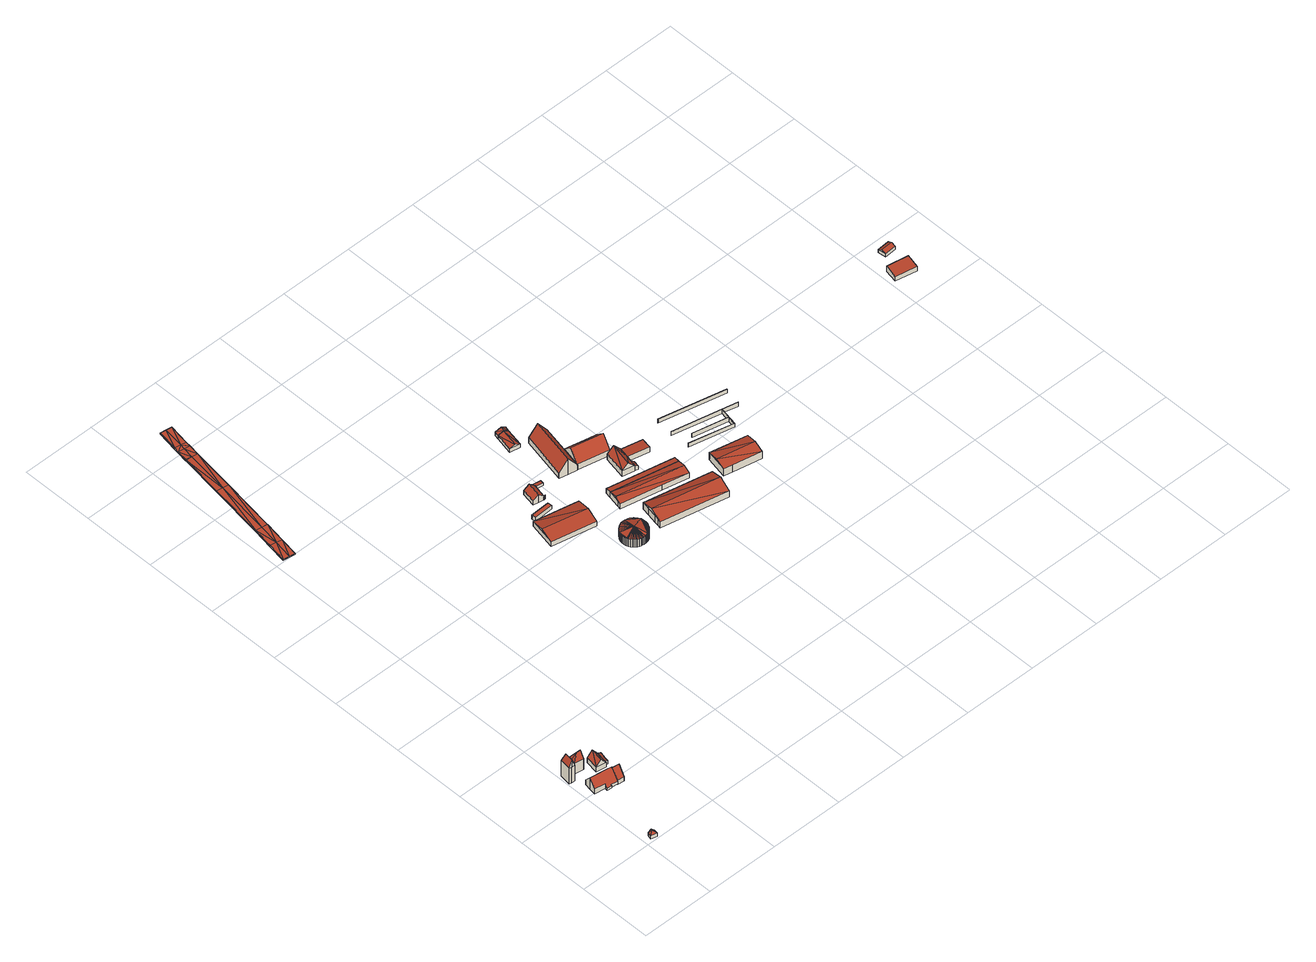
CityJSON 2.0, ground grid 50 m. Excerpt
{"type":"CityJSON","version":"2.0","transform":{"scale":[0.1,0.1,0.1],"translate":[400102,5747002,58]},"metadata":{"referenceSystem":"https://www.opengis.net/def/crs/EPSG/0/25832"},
"CityObjects":{
"building1":{"type":"Building","attributes":{"Gemeindeschluessel":"05558044","Geometrietyp2DReferenz":"3000","function":"31001_2700","roofType":"5000","measuredHeight":4.22},"geometry":[{"type":"Solid","lod":"2","boundaries":[[[[0,1,2,3]],[[4,5,1,0]],[[6,7,5,4]],[[3,2,7,6]],[[0,8,4]],[[6,9,3]],[[0,3,9]],[[9,8,0]],[[8,9,6]],[[6,4,8]],[[1,5,7,2]]]],"semantics":{"surfaces":[{"type":"WallSurface"},{"type":"RoofSurface"},{"type":"GroundSurface"}],"values":[[0,0,0,0,1,0,1,1,1,1,2]]}}]},
"building2":{"type":"Building","attributes":{"Gemeindeschluessel":"05558044","Geometrietyp2DReferenz":"3000","function":"31001_1310","roofType":"5000","measuredHeight":18.39},"geometry":[{"type":"Solid","lod":"2","boundaries":[[[[10,11,12,13]],[[14,15,11,10]],[[16,17,15,14]],[[18,19,17,16]],[[13,12,19,18]],[[20,13,18]],[[18,16,20]],[[20,16,14,21]],[[14,10,21]],[[21,10,13,20]],[[11,15,17,19,12]]]],"semantics":{"surfaces":[{"type":"WallSurface"},{"type":"RoofSurface"},{"type":"GroundSurface"}],"values":[[0,0,0,0,0,0,0,1,1,1,2]]}}]},
"building3":{"type":"Building","attributes":{"Gemeindeschluessel":"05558044","Geometrietyp2DReferenz":"3000","function":"31001_1100","roofType":"3100","measuredHeight":9.33},"address":[{"country":"Germany","locality":"Senden","thoroughfareNumber":"120","thoroughfareName":"Dorfbauerschaft"}],"geometry":[{"type":"Solid","lod":"2","boundaries":[[[[22,23,24,25]],[[26,27,23,22]],[[28,29,27,26]],[[30,31,29,28]],[[32,33,31,30]],[[34,35,33,32]],[[36,37,35,34]],[[38,39,37,36]],[[40,41,39,38]],[[25,24,41,40]],[[34,32,30,36]],[[28,26,22,25,40,38,36,30]],[[23,27,29,31,33,35,37,39,41,24]]]],"semantics":{"surfaces":[{"type":"WallSurface"},{"type":"RoofSurface"},{"type":"GroundSurface"}],"values":[[0,0,0,0,0,0,0,0,0,0,1,1,2]]}}]},
"building4":{"type":"Building","attributes":{"Gemeindeschluessel":"05558044","Geometrietyp2DReferenz":"3000","function":"31001_2700","roofType":"5000","measuredHeight":13.09},"geometry":[{"type":"Solid","lod":"2","boundaries":[[[[42,43,44,45]],[[46,47,43,42]],[[48,49,47,46]],[[50,51,49,48]],[[52,53,51,50]],[[45,44,53,52]],[[50,48,54]],[[54,52,50]],[[54,48,46,55]],[[55,46,42]],[[42,45,55]],[[55,45,52,54]],[[43,47,49,51,53,44]]]],"semantics":{"surfaces":[{"type":"WallSurface"},{"type":"RoofSurface"},{"type":"GroundSurface"}],"values":[[0,0,0,0,0,0,0,0,1,1,1,1,2]]}}]},
"building5":{"type":"Building","attributes":{"Gemeindeschluessel":"05558044","Geometrietyp2DReferenz":"3000","function":"31001_1000","roofType":"3100","measuredHeight":9.63},"geometry":[{"type":"Solid","lod":"2","boundaries":[[[[56,57,58,59]],[[60,61,57,56]],[[62,63,61,60]],[[59,58,63,62]],[[56,64,60]],[[62,65,59]],[[59,65,64,56]],[[60,64,65,62]],[[57,61,63,58]]]],"semantics":{"surfaces":[{"type":"WallSurface"},{"type":"RoofSurface"},{"type":"GroundSurface"}],"values":[[0,0,0,0,0,0,1,1,2]]}}]},
"building6":{"type":"Building","attributes":{"Gemeindeschluessel":"05558044","Geometrietyp2DReferenz":"3000","function":"31001_2700","roofType":"3100","measuredHeight":8.01},"geometry":[{"type":"Solid","lod":"2","boundaries":[[[[66,67,68,69]],[[70,71,67,66]],[[72,73,71,70]],[[74,75,73,72]],[[69,68,75,74]],[[69,74,76]],[[77,76,74]],[[76,77,66]],[[77,72,70,66]],[[76,66,69]],[[74,72,77]],[[67,71,73,75,68]]]],"semantics":{"surfaces":[{"type":"WallSurface"},{"type":"RoofSurface"},{"type":"GroundSurface"}],"values":[[0,0,0,0,0,1,1,1,1,0,0,2]]}}]},
"building7":{"type":"Building","attributes":{"Gemeindeschluessel":"05558044","Geometrietyp2DReferenz":"3000","function":"31001_1310","roofType":"2100","measuredHeight":3.5},"geometry":[{"type":"Solid","lod":"2","boundaries":[[[[78,67,71,79]],[[80,81,67,78]],[[82,83,81,80]],[[84,85,83,82]],[[86,87,85,84]],[[79,71,87,86]],[[84,82,80,78,79,86]],[[67,81,83,85,87,71]]]],"semantics":{"surfaces":[{"type":"WallSurface"},{"type":"RoofSurface"},{"type":"GroundSurface"}],"values":[[0,0,0,0,0,0,1,2]]}}]},
"building8":{"type":"Building","attributes":{"Geometrietyp2DReferenz":"2000","Gemeindeschluessel":"05558044","function":"53001_1800","roofType":"9999","measuredHeight":1},"geometry":[{"type":"Solid","lod":"2","boundaries":[[[[88,89,90]],[[89,91,90]],[[92,93,88]],[[93,89,88]],[[94,95,92]],[[95,93,92]],[[96,97,94]],[[97,95,94]],[[98,99,96]],[[99,97,96]],[[100,101,98]],[[101,99,98]],[[102,103,100]],[[103,101,100]],[[104,105,102]],[[105,103,102]],[[106,107,104]],[[107,105,104]],[[108,109,106]],[[109,107,106]],[[110,111,108]],[[111,109,108]],[[112,113,110]],[[113,111,110]],[[114,115,112]],[[115,113,112]],[[116,117,114]],[[117,115,114]],[[118,119,116]],[[119,117,116]],[[120,121,118]],[[121,119,118]],[[122,123,120]],[[123,121,120]],[[124,125,122]],[[125,123,122]],[[126,127,124]],[[127,125,124]],[[90,91,126]],[[91,127,126]],[[89,93,128]],[[89,128,91]],[[93,95,128]],[[128,95,129]],[[97,130,95]],[[95,130,129]],[[99,101,131]],[[99,131,130]],[[99,130,97]],[[101,103,131]],[[131,103,132]],[[103,105,133]],[[103,133,132]],[[105,107,109]],[[105,109,133]],[[123,129,121]],[[91,128,125]],[[91,125,127]],[[128,129,123]],[[123,125,128]],[[129,130,119]],[[129,119,121]],[[130,131,117]],[[130,117,119]],[[131,132,117]],[[117,132,115]],[[132,133,115]],[[115,133,113]],[[133,109,111]],[[133,111,113]],[[88,134,92]],[[88,90,134]],[[92,134,94]],[[134,135,94]],[[96,94,136]],[[94,135,136]],[[98,137,100]],[[98,136,137]],[[98,96,136]],[[100,137,102]],[[137,138,102]],[[102,139,104]],[[102,138,139]],[[104,108,106]],[[104,139,108]],[[90,124,134]],[[90,126,124]],[[134,122,135]],[[122,120,135]],[[122,134,124]],[[135,118,136]],[[135,120,118]],[[136,116,137]],[[136,118,116]],[[137,116,138]],[[114,112,139]],[[116,114,138]],[[138,114,139]],[[139,110,108]],[[139,112,110]]]],"semantics":{"surfaces":[{"type":"WallSurface"},{"type":"GroundSurface"},{"type":"RoofSurface"}],"values":[[0,0,0,0,0,0,0,0,0,0,0,0,0,0,0,0,0,0,0,0,0,0,0,0,0,0,0,0,0,0,0,0,0,0,0,0,0,0,0,0,1,1,1,1,1,1,1,1,1,1,1,1,1,1,1,1,1,1,1,1,1,1,1,1,1,1,1,1,1,1,2,2,2,2,2,2,2,2,2,2,2,2,2,2,2,2,2,2,2,2,2,2,2,2,2,2,2,2,2,2]]}}]},
"building9":{"type":"Building","attributes":{"Gemeindeschluessel":"05558044","Geometrietyp2DReferenz":"3000","function":"31001_2700","roofType":"5000","measuredHeight":6.04},"geometry":[{"type":"Solid","lod":"2","boundaries":[[[[140,141,142,143]],[[144,145,141,140]],[[146,147,145,144]],[[143,142,147,146]],[[148,149,143,146]],[[148,144,140]],[[140,149,148]],[[143,149,140]],[[144,148,146]],[[141,145,147,142]]]],"semantics":{"surfaces":[{"type":"WallSurface"},{"type":"RoofSurface"},{"type":"GroundSurface"}],"values":[[0,0,0,0,1,1,1,0,0,2]]}}]},
"building10":{"type":"Building","attributes":{"name":"Waage","Gemeindeschluessel":"05558044","Geometrietyp2DReferenz":"3000","function":"51009_9999","roofType":"1000","measuredHeight":3},"geometry":[{"type":"Solid","lod":"2","boundaries":[[[[150,151,152,153]],[[154,155,151,150]],[[156,157,155,154]],[[153,152,157,156]],[[154,150,153,156]],[[151,155,157,152]]]],"semantics":{"surfaces":[{"type":"WallSurface"},{"type":"RoofSurface"},{"type":"GroundSurface"}],"values":[[0,0,0,0,1,2]]}}]},
"building11":{"type":"Building","attributes":{"Gemeindeschluessel":"05558044","Geometrietyp2DReferenz":"3000","function":"51003_1201","roofType":"5000","measuredHeight":8.2},"geometry":[{"type":"Solid","lod":"2","boundaries":[[[[158,159,160,161]],[[162,163,159,158]],[[164,165,163,162]],[[166,167,165,164]],[[168,169,167,166]],[[170,171,169,168]],[[172,173,171,170]],[[174,175,173,172]],[[176,177,175,174]],[[178,179,177,176]],[[180,181,179,178]],[[182,183,184]],[[182,184,185]],[[182,185,186]],[[182,186,187]],[[182,187,188]],[[182,188,189]],[[182,189,190]],[[182,190,191]],[[182,191,192]],[[193,182,192]],[[193,192,194]],[[193,194,195]],[[193,195,196]],[[196,197,193]],[[198,199,200]],[[201,198,200]],[[201,200,202]],[[203,201,202]],[[203,202,182]],[[204,203,182]],[[205,204,182]],[[206,205,182]],[[207,206,182]],[[208,207,182]],[[209,208,182]],[[210,209,182]],[[211,210,182]],[[212,211,182]],[[182,193,212]],[[213,214,212]],[[213,212,193]],[[215,213,193]],[[216,215,193]],[[161,216,193]],[[158,161,193]],[[162,158,193]],[[164,162,193]],[[166,164,193]],[[168,166,193]],[[170,168,193]],[[172,170,193]],[[174,172,193]],[[193,217,174]],[[193,197,218]],[[193,218,219]],[[193,219,220]],[[193,220,221]],[[193,221,222]],[[193,222,223]],[[193,223,224]],[[217,193,224]],[[217,224,225]],[[176,217,225]],[[176,225,226]],[[178,176,226]],[[226,180,178]],[[174,217,176]],[[218,197,196]],[[183,182,202]],[[211,212,214]],[[227,228,229,230,231,232,233,234,235,236,237,238,239,240,241,242,243,244,245,246,247,248,249,250,251,252,253,254,255,256,257,258,259,260,261,262,263,264,265,266,160,159,163,165,167,169,171,173,175,177,179,181]],[[226,227,181,180]],[[225,228,227,226]],[[224,229,228,225]],[[223,230,229,224]],[[222,231,230,223]],[[221,232,231,222]],[[220,233,232,221]],[[219,234,233,220]],[[218,235,234,219]],[[196,236,235,218]],[[195,237,236,196]],[[194,238,237,195]],[[192,239,238,194]],[[191,240,239,192]],[[190,241,240,191]],[[189,242,241,190]],[[188,243,242,189]],[[187,244,243,188]],[[186,245,244,187]],[[185,246,245,186]],[[184,247,246,185]],[[183,248,247,184]],[[202,249,248,183]],[[200,250,249,202]],[[199,251,250,200]],[[198,252,251,199]],[[201,253,252,198]],[[203,254,253,201]],[[204,255,254,203]],[[205,256,255,204]],[[206,257,256,205]],[[207,258,257,206]],[[208,259,258,207]],[[209,260,259,208]],[[210,261,260,209]],[[211,262,261,210]],[[214,263,262,211]],[[213,264,263,214]],[[215,265,264,213]],[[216,266,265,215]],[[161,160,266,216]]]],"semantics":{"surfaces":[{"type":"WallSurface"},{"type":"RoofSurface"},{"type":"GroundSurface"}],"values":[[0,0,0,0,0,0,0,0,0,0,0,1,1,1,1,1,1,1,1,1,1,1,1,1,1,1,1,1,1,1,1,1,1,1,1,1,1,1,1,1,1,1,1,1,1,1,1,1,1,1,1,1,1,1,1,1,1,1,1,1,1,1,1,1,1,1,1,0,0,0,0,2,0,0,0,0,0,0,0,0,0,0,0,0,0,0,0,0,0,0,0,0,0,0,0,0,0,0,0,0,0,0,0,0,0,0,0,0,0,0,0,0,0]]}}]},
"building12":{"type":"Building","attributes":{"Gemeindeschluessel":"05558044","Geometrietyp2DReferenz":"3000","function":"31001_2460","roofType":"3100","measuredHeight":6.23},"geometry":[{"type":"Solid","lod":"2","boundaries":[[[[267,268,269,270]],[[271,272,268,267]],[[273,274,272,271]],[[275,276,274,273]],[[277,278,276,275]],[[279,280,278,277]],[[281,282,280,279]],[[283,284,282,281]],[[285,286,284,283]],[[287,288,286,285]],[[270,269,288,287]],[[281,279,277,283]],[[275,273,271,267,270,287,285,283,277]],[[268,272,274,276,278,280,282,284,286,288,269]]]],"semantics":{"surfaces":[{"type":"WallSurface"},{"type":"RoofSurface"},{"type":"GroundSurface"}],"values":[[0,0,0,0,0,0,0,0,0,0,0,1,1,2]]}}]},
"building13":{"type":"Building","attributes":{"Gemeindeschluessel":"05558044","Geometrietyp2DReferenz":"3000","function":"51009_1700","roofType":"9999","measuredHeight":3},"geometry":[{"type":"Solid","lod":"2","boundaries":[[[[289,290,291,292]],[[290,293,294,291]],[[289,295,293,290]],[[292,296,295,289]],[[291,294,296,292]],[[293,295,296,294]]]],"semantics":{"surfaces":[{"type":"RoofSurface"},{"type":"WallSurface"},{"type":"GroundSurface"}],"values":[[0,1,1,1,1,2]]}}]},
"building14":{"type":"Building","attributes":{"Gemeindeschluessel":"05558044","Geometrietyp2DReferenz":"3000","function":"31001_2700","roofType":"2100","measuredHeight":2.27},"geometry":[{"type":"Solid","lod":"2","boundaries":[[[[297,298,299,300]],[[301,302,298,297]],[[303,304,302,301]],[[305,306,304,303]],[[307,308,306,305]],[[309,310,308,307]],[[311,312,310,309]],[[300,299,312,311]],[[309,307,305,303,301,297,300,311]],[[298,302,304,306,308,310,312,299]]]],"semantics":{"surfaces":[{"type":"WallSurface"},{"type":"RoofSurface"},{"type":"GroundSurface"}],"values":[[0,0,0,0,0,0,0,0,1,2]]}}]},
"building15":{"type":"Building","attributes":{"Gemeindeschluessel":"05558044","Geometrietyp2DReferenz":"3000","function":"31001_2700","roofType":"3100","measuredHeight":4.22},"geometry":[{"type":"Solid","lod":"2","boundaries":[[[[313,314,315,316]],[[317,318,314,313]],[[319,320,318,317]],[[316,315,320,319]],[[313,321,317]],[[319,322,316]],[[322,321,313]],[[313,316,322]],[[319,317,321]],[[321,322,319]],[[314,318,320,315]]]],"semantics":{"surfaces":[{"type":"WallSurface"},{"type":"RoofSurface"},{"type":"GroundSurface"}],"values":[[0,0,0,0,0,0,1,1,1,1,2]]}}]},
"building16":{"type":"Building","attributes":{"Gemeindeschluessel":"05558044","Geometrietyp2DReferenz":"3000","function":"31001_1000","roofType":"3100","measuredHeight":12.36},"address":[{"country":"Germany","locality":"Senden","thoroughfareNumber":"7","thoroughfareName":"Venne"}],"geometry":[{"type":"Solid","lod":"2","boundaries":[[[[323,324,325,326]],[[327,328,324,323]],[[329,330,328,327]],[[331,332,330,329]],[[333,334,332,331]],[[335,336,334,333]],[[337,338,336,335]],[[339,340,338,337]],[[326,325,340,339]],[[333,331,329,327,335]],[[323,326,339,337,335,327]],[[324,328,330,332,334,336,338,340,325]]]],"semantics":{"surfaces":[{"type":"WallSurface"},{"type":"RoofSurface"},{"type":"GroundSurface"}],"values":[[0,0,0,0,0,0,0,0,0,1,1,2]]}}]},
"building17":{"type":"Building","attributes":{"Gemeindeschluessel":"05558044","Geometrietyp2DReferenz":"3000","function":"31001_2700","roofType":"3100","measuredHeight":4.37},"geometry":[{"type":"Solid","lod":"2","boundaries":[[[[341,313,342]],[[317,343,344]],[[344,342,317]],[[345,346,318,314]],[[341,345,314,313]],[[343,346,345,341]],[[317,318,346,343]],[[313,314,318,317]],[[341,344,343]],[[317,342,313]],[[342,344,341]]]],"semantics":{"surfaces":[{"type":"RoofSurface"},{"type":"GroundSurface"},{"type":"WallSurface"}],"values":[[0,0,0,1,2,2,2,2,2,2,0]]}}]},
"building18":{"type":"Building","attributes":{"Gemeindeschluessel":"05558044","Geometrietyp2DReferenz":"3000","function":"31001_2700","roofType":"3100","measuredHeight":8.24},"geometry":[{"type":"Solid","lod":"2","boundaries":[[[[347,348,349,350]],[[351,352,348,347]],[[353,354,352,351]],[[355,356,354,353]],[[357,358,356,355]],[[359,360,358,357]],[[361,362,360,359]],[[350,349,362,361]],[[363,350,361]],[[361,364,365,363]],[[351,366,363,365]],[[365,367,368,353,351]],[[368,355,353]],[[368,367,357,355]],[[367,365,364,359,357]],[[363,366,347,350]],[[366,351,347]],[[364,361,359]],[[348,352,354,356,358,360,362,349]]]],"semantics":{"surfaces":[{"type":"WallSurface"},{"type":"RoofSurface"},{"type":"GroundSurface"}],"values":[[0,0,0,0,0,0,0,0,1,1,1,1,0,0,0,0,0,0,2]]}}]},
"building19":{"type":"Building","attributes":{"Gemeindeschluessel":"05558044","Geometrietyp2DReferenz":"3000","function":"31001_2700","roofType":"5000","measuredHeight":5.65},"geometry":[{"type":"Solid","lod":"2","boundaries":[[[[369,370,371,372]],[[373,374,370,369]],[[375,376,374,373]],[[377,378,376,375]],[[379,380,378,377]],[[372,371,380,379]],[[373,369,381]],[[382,381,369]],[[381,382,375]],[[383,379,377,375,382]],[[383,372,379]],[[383,382,369,372]],[[381,375,373]],[[370,374,376,378,380,371]]]],"semantics":{"surfaces":[{"type":"WallSurface"},{"type":"RoofSurface"},{"type":"GroundSurface"}],"values":[[0,0,0,0,0,0,1,1,1,1,0,0,0,2]]}}]},
"building20":{"type":"Building","attributes":{"Gemeindeschluessel":"05558044","Geometrietyp2DReferenz":"3000","function":"51009_1610","roofType":"2100","measuredHeight":4.28},"geometry":[{"type":"Solid","lod":"2","boundaries":[[[[384,385,386,369]],[[387,388,385,384]],[[373,389,388,387]],[[369,386,389,373]],[[387,384,369,373]],[[385,388,389,386]]]],"semantics":{"surfaces":[{"type":"WallSurface"},{"type":"RoofSurface"},{"type":"GroundSurface"}],"values":[[0,0,0,0,1,2]]}}]},
"building21":{"type":"Building","attributes":{"Gemeindeschluessel":"05558044","Geometrietyp2DReferenz":"3000","function":"31001_2700","roofType":"5000","measuredHeight":11.32},"geometry":[{"type":"Solid","lod":"2","boundaries":[[[[390,391,392,393]],[[394,395,391,390]],[[396,397,395,394]],[[398,399,397,396]],[[393,392,399,398]],[[400,401,398,396]],[[400,394,390,393]],[[393,401,400]],[[400,396,394]],[[401,393,398]],[[391,395,397,399,392]]]],"semantics":{"surfaces":[{"type":"WallSurface"},{"type":"RoofSurface"},{"type":"GroundSurface"}],"values":[[0,0,0,0,0,1,1,1,0,0,2]]}}]},
"building22":{"type":"Building","attributes":{"Gemeindeschluessel":"05558044","Geometrietyp2DReferenz":"3000","function":"31001_2700","roofType":"5000","measuredHeight":9.09},"geometry":[{"type":"Solid","lod":"2","boundaries":[[[[402,403,404,405]],[[406,407,403,402]],[[408,409,407,406]],[[410,411,409,408]],[[412,413,411,410]],[[414,415,413,412]],[[405,404,415,414]],[[406,402,416,408]],[[416,417,408]],[[412,410,408,417]],[[405,414,416]],[[417,416,414]],[[416,402,405]],[[417,414,412]],[[403,407,409,411,413,415,404]]]],"semantics":{"surfaces":[{"type":"WallSurface"},{"type":"RoofSurface"},{"type":"GroundSurface"}],"values":[[0,0,0,0,0,0,0,1,1,1,1,1,0,0,2]]}}]},
"building23":{"type":"Building","attributes":{"Gemeindeschluessel":"05558044","Geometrietyp2DReferenz":"3000","function":"51009_1610","roofType":"2100","measuredHeight":4.29},"geometry":[{"type":"Solid","lod":"2","boundaries":[[[[418,419,420,421]],[[422,423,419,418]],[[424,425,423,422]],[[421,420,425,424]],[[422,418,421,424]],[[419,423,425,420]]]],"semantics":{"surfaces":[{"type":"WallSurface"},{"type":"RoofSurface"},{"type":"GroundSurface"}],"values":[[0,0,0,0,1,2]]}}]},
"building24":{"type":"Building","attributes":{"Gemeindeschluessel":"05558044","Geometrietyp2DReferenz":"3000","function":"31001_2700","roofType":"2100","measuredHeight":3.96},"geometry":[{"type":"Solid","lod":"2","boundaries":[[[[426,427,428,429]],[[430,431,427,426]],[[432,433,431,430]],[[434,435,433,432]],[[436,437,435,434]],[[429,428,437,436]],[[434,432,430,426,429,436]],[[427,431,433,435,437,428]]]],"semantics":{"surfaces":[{"type":"WallSurface"},{"type":"RoofSurface"},{"type":"GroundSurface"}],"values":[[0,0,0,0,0,0,1,2]]}}]},
"building25":{"type":"Building","attributes":{"Gemeindeschluessel":"05558044","Geometrietyp2DReferenz":"3000","function":"31001_2700","roofType":"5000","measuredHeight":7.28},"geometry":[{"type":"Solid","lod":"2","boundaries":[[[[438,439,440,441]],[[442,443,439,438]],[[444,445,443,442]],[[446,447,445,444]],[[441,440,447,446]],[[448,449,442]],[[449,446,444,442]],[[438,441,448]],[[449,448,441]],[[448,442,438]],[[449,441,446]],[[439,443,445,447,440]]]],"semantics":{"surfaces":[{"type":"WallSurface"},{"type":"RoofSurface"},{"type":"GroundSurface"}],"values":[[0,0,0,0,0,1,1,1,1,0,0,2]]}}]},
"building26":{"type":"Building","attributes":{"Gemeindeschluessel":"05558044","Geometrietyp2DReferenz":"3000","function":"51009_1700","roofType":"9999","measuredHeight":3},"geometry":[{"type":"Solid","lod":"2","boundaries":[[[[450,451,452,453,454,455,456,457,458,459,460,461,462,463,464]],[[462,465,466,463]],[[461,467,465,462]],[[460,468,467,461]],[[459,469,468,460]],[[458,470,469,459]],[[457,471,470,458]],[[456,472,471,457]],[[455,473,472,456]],[[454,474,473,455]],[[453,475,474,454]],[[452,476,475,453]],[[451,477,476,452]],[[450,478,477,451]],[[464,479,478,450]],[[463,466,479,464]],[[465,467,468,469,470,471,472,473,474,475,476,477,478,479,466]]]],"semantics":{"surfaces":[{"type":"RoofSurface"},{"type":"WallSurface"},{"type":"GroundSurface"}],"values":[[0,1,1,1,1,1,1,1,1,1,1,1,1,1,1,1,2]]}}]},
"building27":{"type":"Building","attributes":{"Gemeindeschluessel":"05558044","Geometrietyp2DReferenz":"3000","function":"51009_1700","roofType":"1000","measuredHeight":3},"geometry":[{"type":"Solid","lod":"2","boundaries":[[[[480,481,482,483]],[[484,485,481,480]],[[486,487,485,484]],[[488,489,487,486]],[[483,482,489,488]],[[486,484,480,483,488]],[[481,485,487,489,482]]]],"semantics":{"surfaces":[{"type":"WallSurface"},{"type":"RoofSurface"},{"type":"GroundSurface"}],"values":[[0,0,0,0,0,1,2]]}}]},
"building28":{"type":"Building","attributes":{"Gemeindeschluessel":"05558044","Geometrietyp2DReferenz":"3000","function":"31001_2700","roofType":"2100","measuredHeight":4.53},"geometry":[{"type":"Solid","lod":"2","boundaries":[[[[490,491,492,493]],[[494,495,491,490]],[[496,497,495,494]],[[493,492,497,496]],[[494,490,493,496]],[[491,495,497,492]]]],"semantics":{"surfaces":[{"type":"WallSurface"},{"type":"RoofSurface"},{"type":"GroundSurface"}],"values":[[0,0,0,0,1,2]]}}]},
"building29":{"type":"Building","attributes":{"Gemeindeschluessel":"05558044","Geometrietyp2DReferenz":"3000","function":"31001_2700","roofType":"3100","measuredHeight":3.79},"geometry":[{"type":"Solid","lod":"2","boundaries":[[[[498,499,500,501]],[[502,503,499,498]],[[504,505,503,502]],[[501,500,505,504]],[[498,506,502]],[[504,507,501]],[[501,507,506,498]],[[502,506,507,504]],[[499,503,505,500]]]],"semantics":{"surfaces":[{"type":"WallSurface"},{"type":"RoofSurface"},{"type":"GroundSurface"}],"values":[[0,0,0,0,0,0,1,1,2]]}}]}
},
"vertices":[
[73,2,46],[73,2,21],[80,32,21],[80,32,46],[34,12,46],[34,12,21],[41,41,46],[41,41,21],[58,25,63],[61,36,63],
[11,714,143],[11,714,18],[2,637,18],[2,637,143],[49,710,143],[49,710,18],[40,632,143],[40,632,18],[18,635,143],[18,635,18],[21,634,202],[28,693,202],
[120,453,35],[120,453,20],[151,448,20],[151,448,35],[122,471,58],[122,471,20],[51,482,58],[51,482,20],[57,525,113],[57,525,20],[64,568,58],[64,568,20],[209,546,58],[209,546,20],[203,503,113],[203,503,20],[195,448,43],[195,448,20],[152,455,43],[152,455,20],
[83,706,103],[83,706,18],[79,672,18],[79,672,103],[86,730,103],[86,730,18],[146,722,103],[146,722,18],[142,696,103],[142,696,18],[138,664,103],[138,664,18],[142,693,149],[111,697,149],
[253,539,50],[253,539,17],[209,546,17],[209,546,50],[239,442,50],[239,442,17],[195,448,50],[195,448,17],[246,490,113],[202,497,113],
[257,679,54],[257,679,18],[189,689,18],[189,689,54],[245,603,54],[245,603,18],[244,591,54],[244,591,18],[176,601,54],[176,601,18],[223,684,98],[210,596,98],
[257,679,53],[245,603,53],[282,675,42],[282,675,18],[277,640,42],[277,640,18],[270,640,45],[270,640,18],[264,601,45],[264,601,18],
[37,2982,51],[37,2982,41],[76,2976,51],[76,2976,41],[56,3107,54],[56,3107,44],[78,3247,57],[78,3247,47],[131,3618,60],[131,3618,50],[177,3914,56],[177,3914,46],[177,3915,56],[177,3915,46],[190,3991,54],[190,3991,44],[195,4025,54],[195,4025,44],[220,4169,51],[220,4169,41],[259,4163,51],[259,4163,41],[298,4156,51],[298,4156,41],[274,4012,54],[274,4012,44],[269,3978,54],[269,3978,44],[256,3902,56],[256,3902,46],[210,3606,60],[210,3606,50],[157,3236,57],[157,3236,47],[157,3235,57],[157,3235,47],[135,3095,54],[135,3095,44],[116,2970,51],[116,2970,41],[96,3101,44],[118,3242,47],[171,3612,50],[216,3908,46],[229,3985,44],[235,4018,44],[96,3101,54],[118,3242,57],[171,3612,60],[216,3908,56],[229,3985,54],[235,4018,54],
[1253,2229,46],[1253,2229,10],[1214,2043,10],[1214,2043,46],[1547,2167,46],[1547,2167,10],[1508,1981,46],[1508,1981,10],[1528,2074,70],[1234,2136,70],
[1416,2281,39],[1416,2281,9],[1286,2275,9],[1286,2275,39],[1418,2251,39],[1418,2251,9],[1288,2245,39],[1288,2245,9],
[1568,1698,75],[1568,1698,15],[1578,1695,15],[1578,1695,75],[1559,1703,75],[1559,1703,15],[1550,1708,75],[1550,1708,15],[1543,1715,75],[1543,1715,15],[1535,1722,75],[1535,1722,15],[1529,1731,75],[1529,1731,15],[1524,1740,75],[1524,1740,15],[1520,1749,75],[1520,1749,15],[1517,1759,75],[1517,1759,15],[1516,1770,75],[1516,1770,15],[1515,1780,75],[1515,1780,15],[1681,1805,79],[1680,1808,75],[1677,1816,75],[1672,1824,75],[1665,1833,75],[1658,1841,75],[1649,1847,75],[1640,1853,75],[1630,1857,75],[1620,1860,75],[1609,1862,75],[1601,1777,97],[1598,1863,75],[1587,1862,75],[1577,1859,75],[1574,1858,79],[1686,1771,75],[1686,1780,75],[1685,1790,75],[1685,1762,75],[1683,1799,75],[1682,1753,75],[1679,1744,75],[1675,1735,75],[1669,1726,75],[1662,1718,75],[1655,1711,75],[1647,1705,75],[1638,1700,75],[1628,1696,75],[1628,1696,80],[1608,1692,75],[1618,1694,75],[1598,1692,75],[1588,1693,75],[1520,1750,80],[1567,1855,75],[1557,1851,75],[1548,1844,75],[1540,1837,75],[1533,1829,75],[1527,1820,75],[1522,1810,75],[1519,1800,75],[1516,1790,75],[1516,1790,15],[1519,1800,15],[1522,1810,15],[1527,1820,15],[1533,1829,15],[1540,1837,15],[1548,1844,15],[1557,1851,15],[1567,1855,15],[1577,1859,15],[1587,1862,15],[1598,1863,15],[1609,1862,15],[1620,1860,15],[1630,1857,15],[1640,1853,15],[1649,1847,15],[1658,1841,15],[1665,1833,15],[1672,1824,15],[1677,1816,15],[1680,1808,15],[1683,1799,15],[1685,1790,15],[1686,1780,15],[1686,1771,15],[1685,1762,15],[1682,1753,15],[1679,1744,15],[1675,1735,15],[1669,1726,15],[1662,1718,15],[1655,1711,15],[1647,1705,15],[1638,1700,15],[1628,1696,15],[1618,1694,15],[1608,1692,15],[1598,1692,15],[1588,1693,15],
[1458,2427,36],[1458,2427,4],[1463,2426,4],[1463,2426,31],[1439,2340,36],[1439,2340,4],[1439,2336,36],[1439,2336,4],[1438,2336,36],[1438,2336,4],[1404,2343,67],[1404,2343,4],[1369,2350,36],[1369,2350,4],[1389,2447,36],[1389,2447,4],[1424,2440,67],[1424,2440,4],[1449,2435,44],[1449,2435,4],[1464,2432,31],[1464,2432,4],
[1448,2338,37],[1439,2340,37],[1439,2336,37],[1447,2334,37],[1439,2340,7],[1439,2336,7],[1448,2338,7],[1447,2334,7],
[1463,2426,30],[1463,2426,8],[1510,2418,8],[1510,2418,30],[1464,2432,30],[1464,2432,8],[1449,2435,30],[1449,2435,8],[1453,2456,27],[1453,2456,8],[1482,2450,27],[1482,2450,8],[1516,2443,27],[1516,2443,8],[1511,2421,30],[1511,2421,8],
[1581,2855,36],[1581,2855,8],[1556,2734,8],[1556,2734,36],[1647,2841,36],[1647,2841,8],[1623,2719,36],[1623,2719,8],[1614,2848,51],[1589,2727,51],
[1732,2371,50],[1732,2371,9],[1732,2374,9],[1732,2374,50],[1673,2383,132],[1673,2383,9],[1614,2395,50],[1614,2395,9],[1615,2399,50],[1615,2399,9],[1682,2714,50],[1682,2714,9],[1741,2702,132],[1741,2702,9],[1800,2689,50],[1800,2689,9],[1763,2512,49],[1763,2512,9],
[1588,2886,36],[1621,2847,52],[1655,2872,36],[1628,2877,52],[1588,2886,8],[1655,2872,8],
[2206,1687,66],[2206,1687,16],[2230,1801,16],[2230,1801,66],[2194,1627,66],[2194,1627,16],[1748,1720,66],[1748,1720,16],[1753,1743,66],[1753,1743,16],[1759,1772,66],[1759,1772,16],[1772,1838,66],[1772,1838,16],[1784,1894,66],[1784,1894,16],[2212,1714,98],[1772,1838,86],[1766,1807,98],[2206,1687,88],[1759,1772,85],[1753,1743,74],
[1715,2091,53],[1715,2091,11],[1699,2012,11],[1699,2012,53],[2160,1999,53],[2160,1999,11],[2138,1892,53],[2138,1892,11],[1965,1928,53],[1965,1928,11],[1693,1984,53],[1693,1984,11],[2149,1942,68],[1704,2034,68],[1699,2012,61],
[1723,2130,47],[1723,2130,10],[1715,2091,10],[2168,2038,47],[2168,2038,10],[2160,1999,10],
[1925,2478,51],[1925,2478,7],[1763,2512,7],[1763,2512,51],[1974,2468,51],[1974,2468,7],[1944,2330,51],[1944,2330,7],[1732,2374,51],[1732,2374,7],[1959,2399,120],[1748,2443,120],
[1992,2299,51],[1992,2299,6],[1912,2317,6],[1912,2317,51],[1993,2299,51],[1993,2299,6],[1978,2228,51],[1978,2228,6],[1969,2188,51],[1969,2188,6],[1960,2145,51],[1960,2145,6],[1879,2163,51],[1879,2163,6],[1952,2308,96],[1919,2154,96],
[1991,2183,34],[1991,2183,9],[1969,2188,9],[1969,2188,52],[1981,2140,34],[1981,2140,9],[1960,2145,52],[1960,2145,9],
[1993,2299,39],[1993,2299,5],[1978,2228,5],[1978,2228,45],[1992,2299,39],[1992,2299,5],[1993,2302,39],[1993,2302,5],[2141,2269,39],[2141,2269,5],[2125,2195,45],[2125,2195,5],
[2567,1865,68],[2567,1865,14],[2319,1916,14],[2319,1916,68],[2537,1717,68],[2537,1717,14],[2345,1757,68],[2345,1757,14],[2289,1768,68],[2289,1768,14],[2551,1789,87],[2303,1839,87],
[2725,2106,38],[2726,2109,38],[2624,2132,38],[2298,2205,38],[2297,2202,38],[2621,2129,38],[2607,2061,38],[2372,2114,38],[2372,2111,38],[2606,2058,38],[2596,2006,38],[2304,2072,38],[2304,2069,38],[2598,2003,38],[2624,2129,38],[2304,2069,8],[2598,2003,8],[2304,2072,8],[2596,2006,8],[2606,2058,8],[2372,2111,8],[2372,2114,8],[2607,2061,8],[2621,2129,8],[2297,2202,8],[2298,2205,8],[2624,2132,8],[2726,2109,8],[2725,2106,8],[2624,2129,8],
[2311,2326,38],[2311,2326,8],[2311,2323,8],[2311,2323,38],[2508,2281,38],[2508,2281,8],[2752,2226,38],[2752,2226,8],[2751,2223,38],[2751,2223,8],
[4045,2282,58],[4045,2282,13],[4029,2194,13],[4029,2194,46],[4190,2256,58],[4190,2256,13],[4174,2167,46],[4174,2167,13],
[4196,2426,38],[4196,2426,14],[4115,2421,14],[4115,2421,38],[4200,2371,38],[4200,2371,14],[4118,2366,38],[4118,2366,14],[4198,2398,52],[4116,2393,52]
]}
